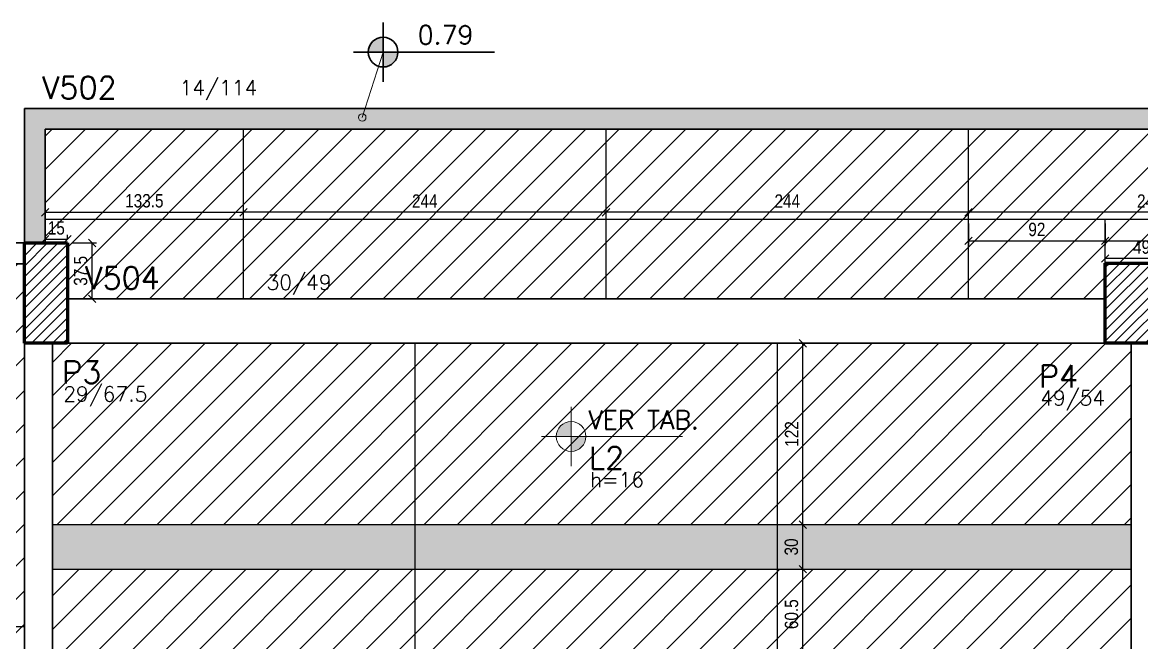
# Model space of a CAD drawing. Extents: x 8513 to 14085, y 7177 to 11211.
# Drawn here: x 10030 to 10784, y 9783 to 10201 of the extents above; entities that cross this region are included whole.
import ezdxf

# ---------------------------------------------------------------- set-up
doc = ezdxf.new("R2010")
doc.units = 0
doc.layers.add('COTA', color=241, linetype='Continuous')
doc.layers.add('Painéis', color=200, linetype='Continuous')
for name, color, linetype, lineweight in [('EST-LAJE-TEXT', 7, 'Continuous', 9), ('EST-PILAR', 7, 'Continuous', 9), ('EST-PILAR-CUT', 7, 'Continuous', 60), ('EST-PILAR-TEXT', 7, 'Continuous', 9), ('EST-SIMB-Spot Elevations', 7, 'Continuous', 9), ('EST-VIGA', 7, 'Continuous', 30), ('EST-VIGA-TEXT', 7, 'Continuous', 9), ('Hachura', 253, 'Continuous', 9), ('REAPROVEITAMENTO', 7, 'Continuous', 9)]:
    doc.layers.add(name, color=color, linetype=linetype, lineweight=lineweight)
doc.styles.add('COTA TECNICA-50', font='techl___.ttf', dxfattribs={"height": 9})
doc.styles.add('RomanS_IV50', font='romans_IV50.ttf', dxfattribs={"height": 11.25})
doc.styles.add('RomanS_IV50_B', font='', dxfattribs={"height": 18.75})
doc.styles.add('RomanS_IV50_B_1', font='', dxfattribs={"height": 22.5})
doc.styles.get('RomanS_IV50_B').set_extended_font_data('RomanS_IV50', bold=True)
doc.styles.get('RomanS_IV50_B_1').set_extended_font_data('RomanS_IV50', bold=True)
doc.dimstyles.new('PAINEL', dxfattribs={"dimtxt": 9, "dimasz": 5, "dimexe": 3, "dimexo": 3, "dimgap": 3, "dimtad": 1, "dimdec": 1, "dimzin": 12, "dimdsep": 46, "dimtxsty": 'COTA TECNICA-50', "dimblk": 'OBLIQUE', "dimcen": 0, "dimclrd": 4, "dimclre": 4, "dimclrt": 1, "dimadec": 1, "dimazin": 3, "dimtfac": 1, "dimtdec": 1, "dimtmove": 0, "dimatfit": 3, "dimldrblk": 'OBLIQUE', "dimfxl": 1, "dimtolj": 1, "dimtzin": 12, "dimarcsym": 0})
pattern_1 = [(45, (10031.514, 9258.8226), (-3.535534, 3.535534), [])]
pattern_2 = [(45, (-110.975, -32.35), (-11.22532, 11.22532), [])]

# ---------------------------------------------------------------- blocks, each defined once
blk = doc.blocks.new('FA_Floor_TAG_SURVEY_R01 - NIV_TXT3__TIT_H_TXT1__TXT2-2303195-TIPO _3º E 4ºPAV__')
at = {"layer": 'EST-LAJE-TEXT'}
h = blk.add_hatch(color=256, dxfattribs=at)
edge = h.paths.add_edge_path(flags=0)
edge.add_line((-0.28, 0.405), (-0.48, 0.405))
edge.add_arc((-0.28, 0.405), 0.2, 90, 180, ccw=False)
edge.add_line((-0.28, 0.605), (-0.28, 0.405))
h = blk.add_hatch(color=256, dxfattribs=at)
edge = h.paths.add_edge_path(flags=0)
edge.add_line((-0.28, 0.405), (-0.08, 0.405))
edge.add_arc((-0.28, 0.405), 0.2, -90, 0, ccw=False)
edge.add_line((-0.28, 0.205), (-0.28, 0.405))
for p, q in [((-0.28, 0.005), (-0.28, 0.805)), ((-0.28, 0.405), (-0.68, 0.405)), ((-0.28, 0.405), (1.22, 0.405))]:
    blk.add_line(p, q, dxfattribs=at)
blk.add_circle((-0.28, 0.405), 0.2, dxfattribs=at)
blk = doc.blocks.new('Spot Elevations - Nivel_Planta-2363176-TIPO _3º E 4ºPAV__')
at = {"layer": 'EST-SIMB-Spot Elevations'}
h = blk.add_hatch(color=256, dxfattribs=at)
edge = h.paths.add_edge_path(flags=0)
edge.add_line((0, 0), (-0.2, 0))
edge.add_arc((0, 0), 0.2, 90, 180, ccw=False)
edge.add_line((0, 0.2), (0, 0))
h = blk.add_hatch(color=256, dxfattribs=at)
edge = h.paths.add_edge_path(flags=0)
edge.add_line((0, 0), (0.2, 0))
edge.add_arc((0, 0), 0.2, 270, 360, ccw=False)
edge.add_line((0, -0.2), (0, 0))
at = {"layer": 'EST-SIMB-Spot Elevations', "lineweight": 30}
for p, q in [((0, -0.4), (0, 0.4)), ((0, 0), (-0.4, 0)), ((0, 0), (1.5, 0))]:
    blk.add_line(p, q, dxfattribs=at)
at = {"layer": 'EST-SIMB-Spot Elevations'}
for p, q in [((0, -0.2), (0, 0.2)), ((0, -0.15), (0, 0.15))]:
    blk.add_line(p, q, dxfattribs=at)
at = {"layer": 'EST-SIMB-Spot Elevations', "lineweight": 30}
blk.add_circle((0, 0), 0.2, dxfattribs=at)
blk = doc.blocks.new('_Oblique')
at = {"color": 0, "linetype": 'ByBlock', "lineweight": -2}
blk.add_line((-0.5, -0.5), (0.5, 0.5), dxfattribs=at)
blk = doc.blocks.new('*D300')
at = {"layer": 'COTA', "color": 4, "lineweight": -2, "transparency": 16777216}
for p, q in [((10555.48, 9772.32), (10555.48, 9832.82)), ((10543.48, 9772.32), (10558.48, 9772.32))]:
    blk.add_line(p, q, dxfattribs=at)
at = {"layer": 'Defpoints', "color": 0, "transparency": 16777216}
for p in [(10555.48, 9832.82), (10555.48, 9832.82), (10540.48, 9772.32)]:
    blk.add_point(p, dxfattribs=at)
at = {"layer": 'COTA', "color": 4, "lineweight": -2, "transparency": 16777216, "xscale": 5, "yscale": 5, "zscale": 5}
for p, rotation in [((10555.48, 9832.82), 90), ((10555.48, 9772.32), 270)]:
    blk.add_blockref('_Oblique', p, dxfattribs=dict(at, rotation=rotation))
at = {"layer": 'COTA', "color": 1, "transparency": 16777216, "insert": (10547.88, 9802.57), "char_height": 9, "attachment_point": 5, "rotation": 90, "style": 'COTA TECNICA-50'}
blk.add_mtext('\\A1;60.5', dxfattribs=at)
blk = doc.blocks.new('*D319')
at = {"layer": 'COTA', "color": 4, "lineweight": -2, "transparency": 16777216}
blk.add_line((10555.48, 9832.82), (10555.48, 9862.82), dxfattribs=at)
at = {"layer": 'Defpoints', "color": 0, "transparency": 16777216}
for p in [(10555.48, 9862.82), (10555.48, 9862.82), (10555.48, 9832.82)]:
    blk.add_point(p, dxfattribs=at)
at = {"layer": 'COTA', "color": 4, "lineweight": -2, "transparency": 16777216, "xscale": 5, "yscale": 5, "zscale": 5}
for p, rotation in [((10555.48, 9862.82), 90), ((10555.48, 9832.82), 270)]:
    blk.add_blockref('_Oblique', p, dxfattribs=dict(at, rotation=rotation))
at = {"layer": 'COTA', "color": 1, "transparency": 16777216, "insert": (10547.79, 9847.82), "char_height": 9, "attachment_point": 5, "rotation": 90, "style": 'COTA TECNICA-50'}
blk.add_mtext('\\A1;30', dxfattribs=at)
blk = doc.blocks.new('*D320')
at = {"layer": 'COTA', "color": 4, "lineweight": -2, "transparency": 16777216}
blk.add_line((10555.48, 9862.82), (10555.48, 9984.82), dxfattribs=at)
at = {"layer": 'Defpoints', "color": 0, "transparency": 16777216}
for p in [(10555.48, 9984.82), (10555.48, 9984.82), (10555.48, 9862.82)]:
    blk.add_point(p, dxfattribs=at)
at = {"layer": 'COTA', "color": 4, "lineweight": -2, "transparency": 16777216, "xscale": 5, "yscale": 5, "zscale": 5}
for p, rotation in [((10555.48, 9984.82), 90), ((10555.48, 9862.82), 270)]:
    blk.add_blockref('_Oblique', p, dxfattribs=dict(at, rotation=rotation))
at = {"layer": 'COTA', "color": 1, "transparency": 16777216, "insert": (10547.93, 9923.82), "char_height": 9, "attachment_point": 5, "rotation": 90, "style": 'COTA TECNICA-50'}
blk.add_mtext('\\A1;122', dxfattribs=at)
blk = doc.blocks.new('*D317')
at = {"layer": 'COTA', "color": 4, "lineweight": -2, "transparency": 16777216}
blk.add_line((10555.48, 9832.82), (10555.48, 9862.82), dxfattribs=at)
at = {"layer": 'Defpoints', "color": 0, "transparency": 16777216}
for p in [(10555.48, 9862.82), (10555.48, 9862.82), (10555.48, 9832.82)]:
    blk.add_point(p, dxfattribs=at)
at = {"layer": 'COTA', "color": 4, "lineweight": -2, "transparency": 16777216, "xscale": 5, "yscale": 5, "zscale": 5}
for p, rotation in [((10555.48, 9862.82), 90), ((10555.48, 9832.82), 270)]:
    blk.add_blockref('_Oblique', p, dxfattribs=dict(at, rotation=rotation))
at = {"layer": 'COTA', "color": 1, "transparency": 16777216, "insert": (10547.79, 9847.82), "char_height": 9, "attachment_point": 5, "rotation": 90, "style": 'COTA TECNICA-50'}
blk.add_mtext('\\A1;30', dxfattribs=at)
blk = doc.blocks.new('*D318')
at = {"layer": 'COTA', "color": 4, "lineweight": -2, "transparency": 16777216}
blk.add_line((10555.48, 9862.82), (10555.48, 9984.82), dxfattribs=at)
at = {"layer": 'Defpoints', "color": 0, "transparency": 16777216}
for p in [(10555.48, 9984.82), (10555.48, 9984.82), (10555.48, 9862.82)]:
    blk.add_point(p, dxfattribs=at)
at = {"layer": 'COTA', "color": 4, "lineweight": -2, "transparency": 16777216, "xscale": 5, "yscale": 5, "zscale": 5}
for p, rotation in [((10555.48, 9984.82), 90), ((10555.48, 9862.82), 270)]:
    blk.add_blockref('_Oblique', p, dxfattribs=dict(at, rotation=rotation))
at = {"layer": 'COTA', "color": 1, "transparency": 16777216, "insert": (10547.93, 9923.82), "char_height": 9, "attachment_point": 5, "rotation": 90, "style": 'COTA TECNICA-50'}
blk.add_mtext('\\A1;122', dxfattribs=at)
blk = doc.blocks.new('*D403')
at = {"layer": 'COTA', "color": 4, "lineweight": -2, "transparency": 16777216}
for p, q in [((10045.51, 10071.32), (10045.51, 10075.95)), ((10045.51, 10072.95), (10179.01, 10072.95)), ((10179.01, 10071.32), (10179.01, 10075.95))]:
    blk.add_line(p, q, dxfattribs=at)
at = {"layer": 'Defpoints', "color": 0, "transparency": 16777216}
for p in [(10179.01, 10072.95), (10045.51, 10068.32), (10179.01, 10068.32)]:
    blk.add_point(p, dxfattribs=at)
at = {"layer": 'COTA', "color": 4, "lineweight": -2, "transparency": 16777216, "xscale": 5, "yscale": 5, "zscale": 5, "rotation": 180}
blk.add_blockref('_Oblique', (10045.51, 10072.95), dxfattribs=at)
at = {"layer": 'COTA', "color": 4, "lineweight": -2, "transparency": 16777216, "xscale": 5, "yscale": 5, "zscale": 5}
blk.add_blockref('_Oblique', (10179.01, 10072.95), dxfattribs=at)
at = {"layer": 'COTA', "color": 1, "transparency": 16777216, "insert": (10112.26, 10080.65), "char_height": 9, "attachment_point": 5, "style": 'COTA TECNICA-50'}
blk.add_mtext('\\A1;133.5', dxfattribs=at)
blk = doc.blocks.new('*D404')
at = {"layer": 'COTA', "color": 4, "lineweight": -2, "transparency": 16777216}
for p, q in [((10063.51, 10052.32), (10080.11, 10052.32)), ((10077.11, 10014.82), (10077.11, 10052.32)), ((10063.51, 10014.82), (10080.11, 10014.82))]:
    blk.add_line(p, q, dxfattribs=at)
at = {"layer": 'Defpoints', "color": 0, "transparency": 16777216}
for p in [(10060.51, 10052.32), (10077.11, 10052.32), (10060.51, 10014.82)]:
    blk.add_point(p, dxfattribs=at)
at = {"layer": 'COTA', "color": 4, "lineweight": -2, "transparency": 16777216, "xscale": 5, "yscale": 5, "zscale": 5}
for p, rotation in [((10077.11, 10052.32), 90), ((10077.11, 10014.82), 270)]:
    blk.add_blockref('_Oblique', p, dxfattribs=dict(at, rotation=rotation))
at = {"layer": 'COTA', "color": 1, "transparency": 16777216, "insert": (10069.41, 10033.57), "char_height": 9, "attachment_point": 5, "rotation": 90, "style": 'COTA TECNICA-50'}
blk.add_mtext('\\A1;37.5', dxfattribs=at)
blk = doc.blocks.new('*D405')
at = {"layer": 'COTA', "color": 4, "lineweight": -2, "transparency": 16777216}
for p, q in [((10045.51, 10055.32), (10045.51, 10057.81)), ((10060.51, 10055.32), (10060.51, 10057.81)), ((10045.51, 10054.81), (10060.51, 10054.81))]:
    blk.add_line(p, q, dxfattribs=at)
at = {"layer": 'Defpoints', "color": 0, "transparency": 16777216}
for p in [(10045.51, 10052.32), (10060.51, 10054.81), (10060.51, 10052.32)]:
    blk.add_point(p, dxfattribs=at)
at = {"layer": 'COTA', "color": 4, "lineweight": -2, "transparency": 16777216, "xscale": 5, "yscale": 5, "zscale": 5, "rotation": 180}
blk.add_blockref('_Oblique', (10045.51, 10054.81), dxfattribs=at)
at = {"layer": 'COTA', "color": 4, "lineweight": -2, "transparency": 16777216, "xscale": 5, "yscale": 5, "zscale": 5}
blk.add_blockref('_Oblique', (10060.51, 10054.81), dxfattribs=at)
at = {"layer": 'COTA', "color": 1, "transparency": 16777216, "insert": (10053.01, 10062.41), "char_height": 9, "attachment_point": 5, "style": 'COTA TECNICA-50'}
blk.add_mtext('\\A1;15', dxfattribs=at)
blk = doc.blocks.new('*D406')
at = {"layer": 'COTA', "color": 4, "lineweight": -2, "transparency": 16777216}
for p, q in [((10759.01, 10041.82), (10759.01, 10044.93)), ((10808.01, 10041.82), (10808.01, 10044.93)), ((10808.01, 10041.93), (10759.01, 10041.93))]:
    blk.add_line(p, q, dxfattribs=at)
at = {"layer": 'Defpoints', "color": 0, "transparency": 16777216}
for p in [(10759.01, 10041.93), (10759.01, 10038.82), (10808.01, 10038.82)]:
    blk.add_point(p, dxfattribs=at)
at = {"layer": 'COTA', "color": 4, "lineweight": -2, "transparency": 16777216, "xscale": 5, "yscale": 5, "zscale": 5, "rotation": 180}
blk.add_blockref('_Oblique', (10759.01, 10041.93), dxfattribs=at)
at = {"layer": 'COTA', "color": 4, "lineweight": -2, "transparency": 16777216, "xscale": 5, "yscale": 5, "zscale": 5}
blk.add_blockref('_Oblique', (10808.01, 10041.93), dxfattribs=at)
at = {"layer": 'COTA', "color": 1, "transparency": 16777216, "insert": (10783.51, 10049.52), "char_height": 9, "attachment_point": 5, "style": 'COTA TECNICA-50'}
blk.add_mtext('\\A1;49', dxfattribs=at)
blk = doc.blocks.new('*D408')
at = {"layer": 'COTA', "color": 4, "lineweight": -2, "transparency": 16777216}
for p, q in [((10759.01, 10041.82), (10759.01, 10044.93)), ((10808.01, 10041.82), (10808.01, 10044.93)), ((10808.01, 10041.93), (10759.01, 10041.93))]:
    blk.add_line(p, q, dxfattribs=at)
at = {"layer": 'Defpoints', "color": 0, "transparency": 16777216}
for p in [(10759.01, 10041.93), (10759.01, 10038.82), (10808.01, 10038.82)]:
    blk.add_point(p, dxfattribs=at)
at = {"layer": 'COTA', "color": 4, "lineweight": -2, "transparency": 16777216, "xscale": 5, "yscale": 5, "zscale": 5, "rotation": 180}
blk.add_blockref('_Oblique', (10759.01, 10041.93), dxfattribs=at)
at = {"layer": 'COTA', "color": 4, "lineweight": -2, "transparency": 16777216, "xscale": 5, "yscale": 5, "zscale": 5}
blk.add_blockref('_Oblique', (10808.01, 10041.93), dxfattribs=at)
at = {"layer": 'COTA', "color": 1, "transparency": 16777216, "insert": (10783.51, 10049.52), "char_height": 9, "attachment_point": 5, "style": 'COTA TECNICA-50'}
blk.add_mtext('\\A1;49', dxfattribs=at)
blk = doc.blocks.new('*D423')
at = {"layer": 'COTA', "color": 4, "lineweight": -2, "transparency": 16777216}
for p, q in [((10667.01, 10071.32), (10667.01, 10075.95)), ((10911.01, 10072.95), (10667.01, 10072.95)), ((10911.01, 10071.32), (10911.01, 10075.95))]:
    blk.add_line(p, q, dxfattribs=at)
at = {"layer": 'Defpoints', "color": 0, "transparency": 16777216}
for p in [(10667.01, 10072.95), (10667.01, 10068.32), (10911.01, 10068.32)]:
    blk.add_point(p, dxfattribs=at)
at = {"layer": 'COTA', "color": 4, "lineweight": -2, "transparency": 16777216, "xscale": 5, "yscale": 5, "zscale": 5, "rotation": 180}
blk.add_blockref('_Oblique', (10667.01, 10072.95), dxfattribs=at)
at = {"layer": 'COTA', "color": 4, "lineweight": -2, "transparency": 16777216, "xscale": 5, "yscale": 5, "zscale": 5}
blk.add_blockref('_Oblique', (10911.01, 10072.95), dxfattribs=at)
at = {"layer": 'COTA', "color": 1, "transparency": 16777216, "insert": (10789.01, 10080.51), "char_height": 9, "attachment_point": 5, "style": 'COTA TECNICA-50'}
blk.add_mtext('\\A1;244', dxfattribs=at)
blk = doc.blocks.new('*D424')
at = {"layer": 'COTA', "color": 4, "lineweight": -2, "transparency": 16777216}
for p, q in [((10423.01, 10071.32), (10423.01, 10075.95)), ((10667.01, 10072.95), (10423.01, 10072.95)), ((10667.01, 10071.32), (10667.01, 10075.95))]:
    blk.add_line(p, q, dxfattribs=at)
at = {"layer": 'Defpoints', "color": 0, "transparency": 16777216}
for p in [(10423.01, 10072.95), (10423.01, 10068.32), (10667.01, 10068.32)]:
    blk.add_point(p, dxfattribs=at)
at = {"layer": 'COTA', "color": 4, "lineweight": -2, "transparency": 16777216, "xscale": 5, "yscale": 5, "zscale": 5, "rotation": 180}
blk.add_blockref('_Oblique', (10423.01, 10072.95), dxfattribs=at)
at = {"layer": 'COTA', "color": 4, "lineweight": -2, "transparency": 16777216, "xscale": 5, "yscale": 5, "zscale": 5}
blk.add_blockref('_Oblique', (10667.01, 10072.95), dxfattribs=at)
at = {"layer": 'COTA', "color": 1, "transparency": 16777216, "insert": (10545.01, 10080.51), "char_height": 9, "attachment_point": 5, "style": 'COTA TECNICA-50'}
blk.add_mtext('\\A1;244', dxfattribs=at)
blk = doc.blocks.new('*D425')
at = {"layer": 'COTA', "color": 4, "lineweight": -2, "transparency": 16777216}
for p, q in [((10179.01, 10071.32), (10179.01, 10075.95)), ((10423.01, 10072.95), (10179.01, 10072.95)), ((10423.01, 10071.32), (10423.01, 10075.95))]:
    blk.add_line(p, q, dxfattribs=at)
at = {"layer": 'Defpoints', "color": 0, "transparency": 16777216}
for p in [(10179.01, 10072.95), (10179.01, 10068.32), (10423.01, 10068.32)]:
    blk.add_point(p, dxfattribs=at)
at = {"layer": 'COTA', "color": 4, "lineweight": -2, "transparency": 16777216, "xscale": 5, "yscale": 5, "zscale": 5, "rotation": 180}
blk.add_blockref('_Oblique', (10179.01, 10072.95), dxfattribs=at)
at = {"layer": 'COTA', "color": 4, "lineweight": -2, "transparency": 16777216, "xscale": 5, "yscale": 5, "zscale": 5}
blk.add_blockref('_Oblique', (10423.01, 10072.95), dxfattribs=at)
at = {"layer": 'COTA', "color": 1, "transparency": 16777216, "insert": (10301.01, 10080.51), "char_height": 9, "attachment_point": 5, "style": 'COTA TECNICA-50'}
blk.add_mtext('\\A1;244', dxfattribs=at)
blk = doc.blocks.new('*D412')
at = {"layer": 'COTA', "color": 4, "lineweight": -2, "transparency": 16777216}
for p, q in [((10667.01, 10065.32), (10667.01, 10050.81)), ((10759.01, 10065.32), (10759.01, 10050.81)), ((10667.01, 10053.81), (10759.01, 10053.81))]:
    blk.add_line(p, q, dxfattribs=at)
at = {"layer": 'Defpoints', "color": 0, "transparency": 16777216}
for p in [(10667.01, 10068.32), (10759.01, 10068.32), (10759.01, 10053.81)]:
    blk.add_point(p, dxfattribs=at)
at = {"layer": 'COTA', "color": 4, "lineweight": -2, "transparency": 16777216, "xscale": 5, "yscale": 5, "zscale": 5, "rotation": 180}
blk.add_blockref('_Oblique', (10667.01, 10053.81), dxfattribs=at)
at = {"layer": 'COTA', "color": 4, "lineweight": -2, "transparency": 16777216, "xscale": 5, "yscale": 5, "zscale": 5}
blk.add_blockref('_Oblique', (10759.01, 10053.81), dxfattribs=at)
at = {"layer": 'COTA', "color": 1, "transparency": 16777216, "insert": (10713.01, 10061.39), "char_height": 9, "attachment_point": 5, "style": 'COTA TECNICA-50'}
blk.add_mtext('\\A1;92', dxfattribs=at)
blk = doc.blocks.new('*D413')
at = {"layer": 'COTA', "color": 4, "lineweight": -2, "transparency": 16777216}
for p, q in [((10759.01, 10065.32), (10759.01, 10050.81)), ((10911.01, 10065.32), (10911.01, 10050.81)), ((10759.01, 10053.81), (10911.01, 10053.81))]:
    blk.add_line(p, q, dxfattribs=at)
at = {"layer": 'Defpoints', "color": 0, "transparency": 16777216}
for p in [(10759.01, 10068.32), (10911.01, 10068.32), (10911.01, 10053.81)]:
    blk.add_point(p, dxfattribs=at)
at = {"layer": 'COTA', "color": 4, "lineweight": -2, "transparency": 16777216, "xscale": 5, "yscale": 5, "zscale": 5, "rotation": 180}
blk.add_blockref('_Oblique', (10759.01, 10053.81), dxfattribs=at)
at = {"layer": 'COTA', "color": 4, "lineweight": -2, "transparency": 16777216, "xscale": 5, "yscale": 5, "zscale": 5}
blk.add_blockref('_Oblique', (10911.01, 10053.81), dxfattribs=at)
at = {"layer": 'COTA', "color": 1, "transparency": 16777216, "insert": (10835.01, 10061.41), "char_height": 9, "attachment_point": 5, "style": 'COTA TECNICA-50'}
blk.add_mtext('\\A1;152', dxfattribs=at)
blk = doc.blocks.new('*D414')
at = {"layer": 'COTA', "color": 4, "lineweight": -2, "transparency": 16777216}
for p, q in [((10667.01, 10065.32), (10667.01, 10050.81)), ((10759.01, 10065.32), (10759.01, 10050.81)), ((10667.01, 10053.81), (10759.01, 10053.81))]:
    blk.add_line(p, q, dxfattribs=at)
at = {"layer": 'Defpoints', "color": 0, "transparency": 16777216}
for p in [(10667.01, 10068.32), (10759.01, 10068.32), (10759.01, 10053.81)]:
    blk.add_point(p, dxfattribs=at)
at = {"layer": 'COTA', "color": 4, "lineweight": -2, "transparency": 16777216, "xscale": 5, "yscale": 5, "zscale": 5, "rotation": 180}
blk.add_blockref('_Oblique', (10667.01, 10053.81), dxfattribs=at)
at = {"layer": 'COTA', "color": 4, "lineweight": -2, "transparency": 16777216, "xscale": 5, "yscale": 5, "zscale": 5}
blk.add_blockref('_Oblique', (10759.01, 10053.81), dxfattribs=at)
at = {"layer": 'COTA', "color": 1, "transparency": 16777216, "insert": (10713.01, 10061.39), "char_height": 9, "attachment_point": 5, "style": 'COTA TECNICA-50'}
blk.add_mtext('\\A1;92', dxfattribs=at)
blk = doc.blocks.new('*D415')
at = {"layer": 'COTA', "color": 4, "lineweight": -2, "transparency": 16777216}
for p, q in [((10759.01, 10065.32), (10759.01, 10050.81)), ((10911.01, 10065.32), (10911.01, 10050.81)), ((10759.01, 10053.81), (10911.01, 10053.81))]:
    blk.add_line(p, q, dxfattribs=at)
at = {"layer": 'Defpoints', "color": 0, "transparency": 16777216}
for p in [(10759.01, 10068.32), (10911.01, 10068.32), (10911.01, 10053.81)]:
    blk.add_point(p, dxfattribs=at)
at = {"layer": 'COTA', "color": 4, "lineweight": -2, "transparency": 16777216, "xscale": 5, "yscale": 5, "zscale": 5, "rotation": 180}
blk.add_blockref('_Oblique', (10759.01, 10053.81), dxfattribs=at)
at = {"layer": 'COTA', "color": 4, "lineweight": -2, "transparency": 16777216, "xscale": 5, "yscale": 5, "zscale": 5}
blk.add_blockref('_Oblique', (10911.01, 10053.81), dxfattribs=at)
at = {"layer": 'COTA', "color": 1, "transparency": 16777216, "insert": (10835.01, 10061.41), "char_height": 9, "attachment_point": 5, "style": 'COTA TECNICA-50'}
blk.add_mtext('\\A1;152', dxfattribs=at)

msp = doc.modelspace()

# ---------------------------------------------------------------- hatches: boundary and pattern name
at = {"layer": 'EST-PILAR'}
h = msp.add_hatch(dxfattribs=at)
h.set_pattern_fill('FP_1', color=5, style=0, pattern_type=2)
h.set_pattern_definition(pattern_1)
h.paths.add_polyline_path([(10060.51, 9984.82), (10060.51, 10052.32), (10031.51, 10052.32), (10031.51, 9984.82)], flags=0)
h = msp.add_hatch(dxfattribs=at)
h.set_pattern_fill('FP_1', color=5, style=0, pattern_type=2)
h.set_pattern_definition(pattern_1)
h.paths.add_polyline_path([(10808.01, 9984.82), (10808.01, 10038.82), (10759.01, 10038.82), (10759.01, 9984.82)], flags=0)
at = {"layer": 'EST-VIGA', "true_color": 0xe1e1e1}
for points in [[(10045.51, 10052.32), (10045.51, 10142.82), (10031.51, 10142.82), (10031.51, 10052.32)], [(12350.17, 10128.82), (12619.01, 10128.82), (12619.01, 10142.82), (10045.51, 10142.82), (10045.51, 10128.82), (11936.54, 10128.82)]]:
    msp.add_hatch(color=254, dxfattribs=at).paths.add_polyline_path(points, flags=0)
at = {"layer": 'Hachura'}
h = msp.add_hatch(color=256, dxfattribs=at)
h.dxf.hatch_style = 1
h.paths.add_polyline_path([(10294.51, 9832.82), (10294.51, 9862.82), (10050.51, 9862.82), (10050.51, 9832.82)])
h.paths.add_polyline_path([(10538.51, 9832.82), (10538.51, 9862.82), (10294.51, 9862.82), (10294.51, 9832.82)])
h.paths.add_polyline_path([(10538.51, 9862.82), (10538.51, 9832.82), (10776.51, 9832.82), (10776.51, 9862.82)])
h.paths.add_polyline_path([(10538.51, 9650.32), (10538.51, 9620.32), (10776.51, 9620.32), (10776.51, 9650.32)])
h.paths.add_polyline_path([(10294.51, 9650.32), (10294.51, 9620.32), (10538.51, 9620.32), (10538.51, 9650.32)])
h.paths.add_polyline_path([(10294.51, 9620.32), (10294.51, 9650.32), (10050.51, 9650.32), (10050.51, 9620.32)])
h.paths.add_polyline_path([(10294.51, 9478.32), (10294.51, 9498.32), (10050.51, 9498.32), (10050.51, 9478.32)])
h.paths.add_polyline_path([(10538.51, 9478.32), (10538.51, 9498.32), (10294.51, 9498.32), (10294.51, 9478.32)])
h.paths.add_polyline_path([(10776.51, 9478.32), (10776.51, 9498.32), (10538.51, 9498.32), (10538.51, 9478.32)])
at = {"layer": 'REAPROVEITAMENTO'}
h = msp.add_hatch(dxfattribs=at)
h.set_pattern_fill('ANSI31', color=251, scale=5, style=0)
h.set_pattern_definition(pattern_2)
h.paths.add_polyline_path([(12375.01, 10068.32), (12375.01, 10014.82), (12604.01, 10014.82), (12604.01, 10038.82), (12619.01, 10038.82), (12619.01, 10068.32)])
h.paths.add_polyline_path([(12619.01, 10068.32), (12619.01, 10128.82), (12375.01, 10128.82), (12375.01, 10068.32)])
h.paths.add_polyline_path([(12375.01, 10128.82), (12131.01, 10128.82), (12131.01, 10068.32), (12375.01, 10068.32)])
h.paths.add_polyline_path([(12375.01, 10014.82), (12375.01, 10068.32), (12239.01, 10068.32), (12239.01, 10038.82), (12288.01, 10038.82), (12288.01, 10014.82)])
h.paths.add_polyline_path([(12131.01, 10068.32), (12131.01, 10014.82), (12239.01, 10014.82), (12239.01, 10038.82), (12239.01, 10068.32)])
h.paths.add_polyline_path([(12131.01, 10014.82), (12131.01, 10068.32), (11887.01, 10068.32), (11887.01, 10014.82)])
h.paths.add_polyline_path([(12131.01, 10068.32), (12131.01, 10128.82), (11887.01, 10128.82), (11887.01, 10068.32)])
h.paths.add_polyline_path([(11643.01, 10128.82), (11643.01, 10068.32), (11887.01, 10068.32), (11887.01, 10128.82)])
h.paths.add_polyline_path([(11643.01, 10068.32), (11643.01, 10014.82), (11887.01, 10014.82), (11887.01, 10068.32)])
h.paths.add_polyline_path([(11643.01, 10068.32), (11499.01, 10068.32), (11499.01, 10038.82), (11548.01, 10038.82), (11548.01, 10014.82), (11643.01, 10014.82)])
h.paths.add_polyline_path([(11399.01, 10128.82), (11399.01, 10068.32), (11643.01, 10068.32), (11643.01, 10128.82)])
h.paths.add_polyline_path([(11499.01, 10014.82), (11499.01, 10038.82), (11499.01, 10068.32), (11399.01, 10068.32), (11399.01, 10014.82)])
h.paths.add_polyline_path([(11399.01, 10014.82), (11399.01, 10068.32), (11155.01, 10068.32), (11155.01, 10014.82)])
h.paths.add_polyline_path([(11399.01, 10068.32), (11399.01, 10128.82), (11155.01, 10128.82), (11155.01, 10068.32)])
h.paths.add_polyline_path([(11155.01, 10068.32), (11155.01, 10128.82), (10911.01, 10128.82), (10911.01, 10068.32)])
h.paths.add_polyline_path([(11155.01, 10014.82), (11155.01, 10068.32), (10911.01, 10068.32), (10911.01, 10014.82)])
h.paths.add_polyline_path([(10911.01, 10014.82), (10911.01, 10068.32), (10759.01, 10068.32), (10759.01, 10038.82), (10808.01, 10038.82), (10808.01, 10014.82)])
h.paths.add_polyline_path([(10667.01, 10128.82), (10667.01, 10068.32), (10911.01, 10068.32), (10911.01, 10128.82)])
h.paths.add_polyline_path([(10759.01, 10014.82), (10759.01, 10038.82), (10759.01, 10068.32), (10667.01, 10068.32), (10667.01, 10014.82)])
h.paths.add_polyline_path([(10423.01, 10068.32), (10423.01, 10014.82), (10667.01, 10014.82), (10667.01, 10068.32)])
h.paths.add_polyline_path([(10423.01, 10014.82), (10423.01, 10068.32), (10179.01, 10068.32), (10179.01, 10014.82)])
h.paths.add_polyline_path([(10423.01, 10068.32), (10423.01, 10128.82), (10179.01, 10128.82), (10179.01, 10068.32)])
h.paths.add_polyline_path([(10667.01, 10068.32), (10667.01, 10128.82), (10423.01, 10128.82), (10423.01, 10068.32)])
h.paths.add_polyline_path([(10179.01, 10068.32), (10179.01, 10128.82), (10045.51, 10128.82), (10045.51, 10068.32)])
h.paths.add_polyline_path([(10179.01, 10068.32), (10045.51, 10068.32), (10045.51, 10052.32), (10060.51, 10052.32), (10060.51, 10014.82), (10179.01, 10014.82)])
h = msp.add_hatch(dxfattribs=at)
h.set_pattern_fill('ANSI31', color=251, scale=5, style=0)
h.set_pattern_definition(pattern_2)
h.paths.add_polyline_path([(9940.51, 10038.32), (9854.51, 10038.32), (9854.51, 10033.32), (9854.51, 9794.32), (9940.51, 9794.32)])
h.paths.add_polyline_path([(10031.51, 9984.82), (10031.51, 10038.32), (9955.51, 10038.32), (9955.51, 9794.32), (10031.51, 9794.32)])
h.paths.add_polyline_path([(10031.51, 9794.32), (9955.51, 9794.32), (9955.51, 9550.32), (10031.51, 9550.32)])
h.paths.add_polyline_path([(9940.51, 9794.32), (9854.51, 9794.32), (9854.51, 9550.32), (9940.51, 9550.32)])
h.paths.add_polyline_path([(9940.51, 9550.32), (9854.51, 9550.32), (9854.51, 9353.32), (9854.51, 9334.32), (9940.51, 9334.32)])
h.paths.add_polyline_path([(10031.51, 9436.32), (10031.51, 9550.32), (9955.51, 9550.32), (9955.51, 9334.32), (10031.51, 9334.32), (10031.51, 9337.32)])
h.paths.add_polyline_path([(10031.51, 9334.32), (9955.51, 9334.32), (9955.51, 9179.32), (10031.51, 9179.32)])
h.paths.add_polyline_path([(9940.51, 9334.32), (9854.51, 9334.32), (9854.51, 9090.32), (9933.01, 9090.32), (9933.01, 9160.32), (9933.01, 9179.32), (9940.51, 9179.32)])
h.paths.add_polyline_path([(9834.51, 9334.32), (9785.51, 9334.32), (9712.51, 9334.32), (9712.51, 9090.32), (9834.51, 9090.32)])
h.paths.add_polyline_path([(9834.51, 9090.32), (9712.51, 9090.32), (9712.51, 8846.32), (9834.51, 8846.32)])
h.paths.add_polyline_path([(9634.74, 9181.91), (9712.51, 9185.25), (9712.51, 9334.32), (9628.2, 9334.32)])
h.paths.add_polyline_path([(9712.51, 9185.25), (9634.74, 9181.91), (9637.69, 9112.98), (9638.66, 9090.32), (9712.51, 9090.32)])
h.paths.add_polyline_path([(9712.51, 9090.32), (9638.66, 9090.32), (9649.13, 8846.32), (9712.51, 8846.32)])
h.paths.add_polyline_path([(9712.51, 8846.32), (9649.13, 8846.32), (9652.5, 8767.62), (9712.51, 8767.62)])
h.paths.add_polyline_path([(9712.51, 8742.32), (9712.51, 8767.62), (9652.5, 8767.62), (9653.59, 8742.32)])
h.paths.add_polyline_path([(9653.59, 8742.32), (9654.72, 8716.02), (9712.51, 8716.02), (9712.51, 8742.32)])
h.paths.add_polyline_path([(9792.01, 8716.02), (9792.01, 8742.32), (9712.51, 8742.32), (9712.51, 8716.02)])
h.paths.add_polyline_path([(9712.51, 8767.62), (9712.51, 8742.32), (9792.01, 8742.32), (9792.01, 8767.62)], flags=17)
h.paths.add_polyline_path([(9712.51, 8846.32), (9712.51, 8767.62), (9792.01, 8767.62), (9792.01, 8736.02), (9834.51, 8736.02), (9834.51, 8846.32)])
h.paths.add_polyline_path([(9834.51, 8736.02), (9792.01, 8736.02), (9792.01, 8716.02), (9834.51, 8716.02)])
h.paths.add_polyline_path([(9854.51, 8736.02), (9854.51, 8716.02), (9915.59, 8716.02), (9930.87, 8736.02)])
h.paths.add_polyline_path([(9854.51, 8736.02), (9930.87, 8736.02), (9933.01, 8738.82), (9933.01, 8742.32), (9933.01, 8793.1), (9919.32, 8806.8, -0.601334), (9903.71, 8815.08), (9854.51, 8815.08)])
h.paths.add_polyline_path([(9854.51, 8846.32), (9854.51, 8815.08), (9903.71, 8815.08, -1), (9923.71, 8815.08), (9933.01, 8815.08), (9933.01, 8846.32)])
h.paths.add_polyline_path([(9903.71, 8815.08, -1), (9923.71, 8815.08), (9933.01, 8815.08), (9933.01, 8793.1), (9919.32, 8806.8, -0.601334)])
h = msp.add_hatch(dxfattribs=at)
h.set_pattern_fill('ANSI31', color=251, scale=5, style=0)
h.set_pattern_definition(pattern_2)
h.paths.add_polyline_path([(10294.51, 9862.82), (10294.51, 9984.82), (10060.51, 9984.82), (10050.51, 9984.82), (10050.51, 9862.82)])
h.paths.add_polyline_path([(10538.51, 9862.82), (10538.51, 9984.82), (10294.51, 9984.82), (10294.51, 9862.82)])
h.paths.add_polyline_path([(10776.51, 9862.82), (10776.51, 9984.82), (10759.01, 9984.82), (10538.51, 9984.82), (10538.51, 9862.82)])
h.paths.add_polyline_path([(10538.51, 9832.82), (10538.51, 9772.32), (10776.51, 9772.32), (10776.51, 9832.82)])
h.paths.add_polyline_path([(10538.51, 9772.32), (10538.51, 9650.32), (10776.51, 9650.32), (10776.51, 9772.32)])
h.paths.add_polyline_path([(10294.51, 9772.32), (10294.51, 9650.32), (10538.51, 9650.32), (10538.51, 9772.32)])
h.paths.add_polyline_path([(10294.51, 9832.82), (10294.51, 9772.32), (10538.51, 9772.32), (10538.51, 9832.82)])
h.paths.add_polyline_path([(10050.51, 9832.82), (10050.51, 9772.32), (10294.51, 9772.32), (10294.51, 9832.82)])
h.paths.add_polyline_path([(10294.51, 9650.32), (10294.51, 9772.32), (10050.51, 9772.32), (10050.51, 9650.32)])
h.paths.add_polyline_path([(10294.51, 9498.32), (10294.51, 9620.32), (10050.51, 9620.32), (10050.51, 9498.32)])
h.paths.add_polyline_path([(10538.51, 9620.32), (10294.51, 9620.32), (10294.51, 9498.32), (10538.51, 9498.32)])
h.paths.add_polyline_path([(10776.51, 9498.32), (10776.51, 9620.32), (10538.51, 9620.32), (10538.51, 9498.32)])
h.paths.add_polyline_path([(10538.51, 9478.32), (10538.51, 9356.32), (10774.01, 9356.32), (10774.01, 9456.32), (10776.51, 9456.32), (10776.51, 9478.32)])
h.paths.add_polyline_path([(10294.51, 9478.32), (10294.51, 9356.32), (10538.51, 9356.32), (10538.51, 9478.32)])
h.paths.add_polyline_path([(10050.51, 9478.32), (10050.51, 9436.32), (10050.51, 9356.32), (10294.51, 9356.32), (10294.51, 9478.32)])

# ---------------------------------------------------------------- linework, layer by layer
at = {"layer": 'EST-PILAR-CUT', "color": 5}
for p, q in [((10031.51, 9984.82), (10031.51, 10052.32)), ((10031.51, 10052.32), (10060.51, 10052.32)), ((10060.51, 10052.32), (10060.51, 9984.82)), ((10759.01, 9984.82), (10759.01, 10038.82)), ((10759.01, 10038.82), (10808.01, 10038.82)), ((10060.51, 9984.82), (10031.51, 9984.82)), ((10808.01, 9984.82), (10759.01, 9984.82))]:
    msp.add_line(p, q, dxfattribs=at)
at = {"layer": 'EST-SIMB-Spot Elevations'}
msp.add_line((10258.96, 10136.79), (10272.94, 10180.73), dxfattribs=at)
msp.add_circle((10258.96, 10136.79), 2.5, dxfattribs=at)
at = {"layer": 'EST-VIGA', "color": 3}
for p, q in [((10031.51, 10142.82), (10045.51, 10142.82)), ((10031.51, 10052.32), (10031.51, 10142.82)), ((10045.51, 10142.82), (12619.01, 10142.82)), ((10045.51, 10052.32), (10045.51, 10128.82)), ((10045.51, 10128.82), (12619.01, 10128.82)), ((9854.51, 10052.32), (10031.51, 10052.32)), ((9854.51, 10038.32), (10031.51, 10038.32)), ((10060.51, 10014.82), (10759.01, 10014.82)), ((10031.51, 9436.32), (10031.51, 9984.82)), ((10050.51, 9436.32), (10050.51, 9984.82)), ((10060.51, 9984.82), (10759.01, 9984.82)), ((10776.51, 9456.32), (10776.51, 9984.82))]:
    msp.add_line(p, q, dxfattribs=at)
at = {"layer": 'Painéis', "ltscale": 70}
for p, q in [((10179.01, 10014.82), (10179.01, 10128.82)), ((10423.01, 10014.82), (10423.01, 10128.82)), ((10667.01, 10014.82), (10667.01, 10128.82)), ((10045.51, 10068.32), (12619.01, 10068.32)), ((10759.01, 10038.82), (10759.01, 10068.32)), ((10294.51, 9356.32), (10294.51, 9984.82)), ((10538.51, 9356.32), (10538.51, 9984.82)), ((10050.51, 9862.82), (10776.51, 9862.82)), ((10050.51, 9832.82), (10776.51, 9832.82)), ((9854.51, 9794.32), (10031.51, 9794.32))]:
    msp.add_line(p, q, dxfattribs=at)

# ---------------------------------------------------------------- block references
at = {"layer": 'EST-LAJE-TEXT', "xscale": 49.99999999999998, "yscale": 49.99999999999998, "zscale": 49.99999999999998}
msp.add_blockref('FA_Floor_TAG_SURVEY_R01 - NIV_TXT3__TIT_H_TXT1__TXT2-2303195-TIPO _3º E 4ºPAV__', (10413.51, 9901.89), dxfattribs=at)
at = {"layer": 'EST-SIMB-Spot Elevations', "xscale": 49.99999999999998, "yscale": 49.99999999999998, "zscale": 49.99999999999998}
msp.add_blockref('Spot Elevations - Nivel_Planta-2363176-TIPO _3º E 4ºPAV__', (10272.94, 10180.73), dxfattribs=at)

# ---------------------------------------------------------------- texts
at = {"layer": 'EST-LAJE-TEXT', "lineweight": 50, "attachment_point": 1}
for s, insert, char_height, width, style in [('VER TAB.', (10411.04, 9939.65), 12.5, 109.4303, 'RomanS_IV50_B_1'), ('L2', (10411.46, 9915.2), 15, 32.4683, 'RomanS_IV50_B')]:
    msp.add_mtext(s, dxfattribs=dict(at, insert=insert, char_height=char_height, width=width, style=style))
at = {"layer": 'EST-LAJE-TEXT', "lineweight": 30, "insert": (10412.21, 9898.07), "char_height": 10, "width": 48.9029, "attachment_point": 1, "style": 'RomanS_IV50'}
msp.add_mtext('h=16', dxfattribs=at)
at = {"layer": 'EST-PILAR-TEXT', "lineweight": 50, "char_height": 15, "width": 36.8776, "attachment_point": 1, "style": 'RomanS_IV50_B'}
for s, insert in [('P3', (10056.96, 9972.88)), ('P3', (10056.96, 9972.88)), ('P4', (10714.46, 9970.13)), ('P4', (10714.46, 9970.13))]:
    msp.add_mtext(s, dxfattribs=dict(at, insert=insert))
at = {"layer": 'EST-PILAR-TEXT', "lineweight": 30, "char_height": 10, "attachment_point": 1, "style": 'RomanS_IV50'}
for s, insert, width in [('29/67.5', (10057.71, 9955.75), 76.5612), ('29/67.5', (10057.71, 9955.75), 76.5612), ('49/54', (10715.21, 9953), 58.924), ('49/54', (10715.21, 9953), 58.924)]:
    msp.add_mtext(s, dxfattribs=dict(at, insert=insert, width=width))
at = {"layer": 'EST-SIMB-Spot Elevations', "insert": (10296.3, 10198.55), "char_height": 12.5, "width": 51.9208, "attachment_point": 1, "line_spacing_factor": 0.982397, "style": 'RomanS_IV50_B_1'}
msp.add_mtext('0.79', dxfattribs=at)
at = {"layer": 'EST-VIGA-TEXT', "lineweight": 50, "char_height": 15, "width": 70.1477, "attachment_point": 1, "style": 'RomanS_IV50_B'}
for s, insert in [('V502', (10043.51, 10164.28)), ('V504', (10072.57, 10036.28))]:
    msp.add_mtext(s, dxfattribs=dict(at, insert=insert))
at = {"layer": 'EST-VIGA-TEXT', "lineweight": 30, "char_height": 10, "attachment_point": 1, "style": 'RomanS_IV50'}
for s, insert, width in [('14/114', (10135.99, 10161.77), 70.5485), ('30/49', (10194.54, 10030.83), 58.924)]:
    msp.add_mtext(s, dxfattribs=dict(at, insert=insert, width=width))

# ---------------------------------------------------------------- dimensions: what is measured, and where the dimension line sits
at = {"layer": 'COTA'}
for base, p1, p2, picture, middle in [((10179.01, 10072.95), (10045.51, 10068.32), (10179.01, 10068.32), '*D403', (10112.26, 10080.65)), ((10060.51, 10054.81), (10045.51, 10052.32), (10060.51, 10052.32), '*D405', (10053.01, 10062.41)), ((10759.01, 10053.81), (10667.01, 10068.32), (10759.01, 10068.32), '*D412', (10713.01, 10061.39)), ((10759.01, 10053.81), (10667.01, 10068.32), (10759.01, 10068.32), '*D414', (10713.01, 10061.39)), ((10759.01, 10041.93), (10808.01, 10038.82), (10759.01, 10038.82), '*D406', (10783.51, 10049.52)), ((10759.01, 10041.93), (10808.01, 10038.82), (10759.01, 10038.82), '*D408', (10783.51, 10049.52))]:
    dim = msp.add_linear_dim(base=base, p1=p1, p2=p2, dimstyle='PAINEL', dxfattribs=at)
    dim.commit()
    dim.dimension.update_dxf_attribs({"geometry": picture, "text_midpoint": middle})
for base, p1, p2, picture, middle in [((10179.01, 10072.95), (10423.01, 10068.32), (10179.01, 10068.32), '*D425', (10301.01, 10080.51)), ((10423.01, 10072.95), (10667.01, 10068.32), (10423.01, 10068.32), '*D424', (10545.01, 10080.51)), ((10667.01, 10072.95), (10911.01, 10068.32), (10667.01, 10068.32), '*D423', (10789.01, 10080.51)), ((10911.01, 10053.81), (10759.01, 10068.32), (10911.01, 10068.32), '*D413', (10835.01, 10061.41)), ((10911.01, 10053.81), (10759.01, 10068.32), (10911.01, 10068.32), '*D415', (10835.01, 10061.41))]:
    dim = msp.add_linear_dim(base=base, p1=p1, p2=p2, dimstyle='PAINEL', override={"dimtmove": 1}, dxfattribs=at)
    dim.commit()
    dim.dimension.update_dxf_attribs({"geometry": picture, "text_midpoint": middle})
dim = msp.add_linear_dim(base=(10077.11, 10052.32), p1=(10060.51, 10014.82), p2=(10060.51, 10052.32), angle=90, dimstyle='PAINEL', dxfattribs=at)
dim.commit()
dim.dimension.update_dxf_attribs({"geometry": '*D404', "text_midpoint": (10069.41, 10033.57)})
for base, p1, p2, picture, middle in [((10555.48, 9984.82), (10555.48, 9862.82), (10555.48, 9984.82), '*D320', (10547.93, 9923.82)), ((10555.48, 9984.82), (10555.48, 9862.82), (10555.48, 9984.82), '*D318', (10547.93, 9923.82)), ((10555.48, 9862.82), (10555.48, 9832.82), (10555.48, 9862.82), '*D319', (10547.79, 9847.82)), ((10555.48, 9862.82), (10555.48, 9832.82), (10555.48, 9862.82), '*D317', (10547.79, 9847.82)), ((10555.48, 9832.82), (10540.48, 9772.32), (10555.48, 9832.82), '*D300', (10547.88, 9802.57))]:
    dim = msp.add_linear_dim(base=base, p1=p1, p2=p2, angle=90, dimstyle='PAINEL', override={"dimtmove": 1}, dxfattribs=at)
    dim.commit()
    dim.dimension.update_dxf_attribs({"geometry": picture, "text_midpoint": middle})

doc.saveas('drawing.dxf')
